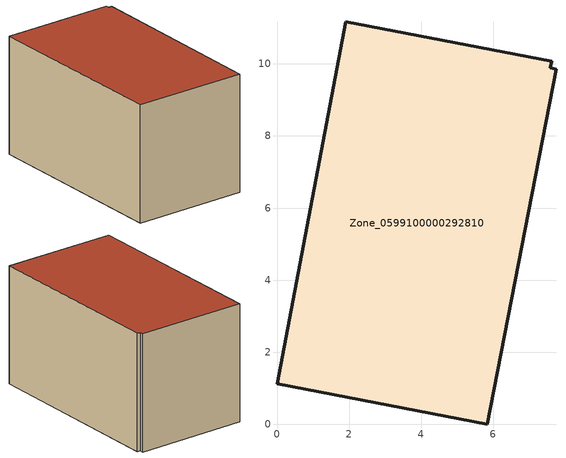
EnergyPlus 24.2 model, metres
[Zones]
Zone_0599100000292810
 floor ground (C_G): 0,1.12 1.91,11.17 7.62,10.08 7.58,9.89 7.74,9.86 5.83,0 z0
 wall outside (C_F): 1.91,11.17 0,1.12 5.83,0 7.74,9.86 7.58,9.89 7.62,10.08 1.91,11.17 z0:6.14
 roof outside (C_R): 5.83,0 7.74,9.86 7.58,9.89 7.62,10.08 1.91,11.17 0,1.12 z6.14
[BUILDING]
Pand.0599100000292810: North Axis=0; Terrain=City; Loads Convergence Tolerance Value=0.04; Temperature Convergence Tolerance Value=0.4; Solar Distribution=FullExterior; Maximum Number of Warmup Days=25; Minimum Number of Warmup Days=1
[Site:Location]
Rotterdam.The.Hague.AP_ZH_NLD Design_Conditions: Latitude=51.96; Longitude=4.45; Time Zone=1; Elevation=-4.5
[SITE:GROUNDTEMPERATURE:BUILDINGSURFACE]
18, 18, 18, 18, 18, 18, 18, 18, 18, 18, 18, 18
[MATERIAL] Thermal Absorptance=0.9; Solar Absorptance=0.7; Visible Absorptance=0.7
Name | Roughness | Thickness | Conductivity | Density | Specific Heat
G.TC.1946-1964 | MediumSmooth | 0.15 | 1 | 540 | 1210
F.TC.1946-1964 | Rough | 0.3 | 0.857143 | 1920 | 840
R.TC.1946-1964 | MediumRough | 0.2 | 0.235294 | 1500 | 1000
[CONSTRUCTION]
C_G: G.TC.1946-1964
C_F: F.TC.1946-1964
C_R: R.TC.1946-1964
[ZONE]
Zone_0599100000292810: Type=1; Multiplier=1; Ceiling Height=Autocalculate; Volume=Autocalculate; Floor Area=autocalculate; Part of Total Floor Area=Yes
[ZONEINFILTRATION:DESIGNFLOWRATE]
Infil_Zone_0599100000292810: Zone or ZoneList or Space or SpaceList=Zone_0599100000292810; Schedule=AlwaysOn; Design Flow Rate Calculation Method=Flow/Area; Flow Rate per Floor Area=0.003; Constant Term Coefficient=1; Temperature Term Coefficient=0; Velocity Term Coefficient=0; Velocity Squared Term Coefficient=0
[HVACTEMPLATE:ZONE:IDEALLOADSAIRSYSTEM]
Zone_0599100000292810: Maximum Heating Supply Air Temperature=50; Minimum Cooling Supply Air Temperature=13; Maximum Heating Supply Air Humidity Ratio=0.0156; Minimum Cooling Supply Air Humidity Ratio=0.0077; Heating Limit=NoLimit; Cooling Limit=NoLimit; Dehumidification Control Type=ConstantSensibleHeatRatio; Cooling Sensible Heat Ratio=0.7; Dehumidification Setpoint=60; Humidification Control Type=None; Humidification Setpoint=30; Outdoor Air Method=None; Outdoor Air Flow Rate per Person=0.00944; Outdoor Air Flow Rate per Zone Floor Area=0; Outdoor Air Flow Rate per Zone=0; Demand Controlled Ventilation Type=None; Outdoor Air Economizer Type=NoEconomizer; Heat Recovery Type=None; Sensible Heat Recovery Effectiveness=0.7; Latent Heat Recovery Effectiveness=0.65
[ZONECONTROL:THERMOSTAT]
ThermostatControl_Zone_0599100000292810: Zone or ZoneList=Zone_0599100000292810; Control Type Schedule=DualSetpointControlType; Control 1=Thermostat_Zone_0599100000292810; Temperature Difference Between Cutout And Setpoint=0
[THERMOSTATSETPOINT:DUALSETPOINT]
Thermostat_Zone_0599100000292810: Heating Setpoint Temperature Schedule=HeatingSetpoint_Zone_0599100000292810; Cooling Setpoint Temperature Schedule=CoolingSetpoint_Zone_0599100000292810
[SCHEDULE:COMPACT]
HeatingSetpoint_Zone_0599100000292810: Through: 12/31, For: AllDays, Until: 24:00, 21
CoolingSetpoint_Zone_0599100000292810: Through: 12/31, For: AllDays, Until: 24:00, 24
DualSetpointControlType: Through: 12/31, For: AllDays, Until: 24:00, 4
AlwaysOn: Through: 12/31, For: AllDays, Until: 24:00, 1
